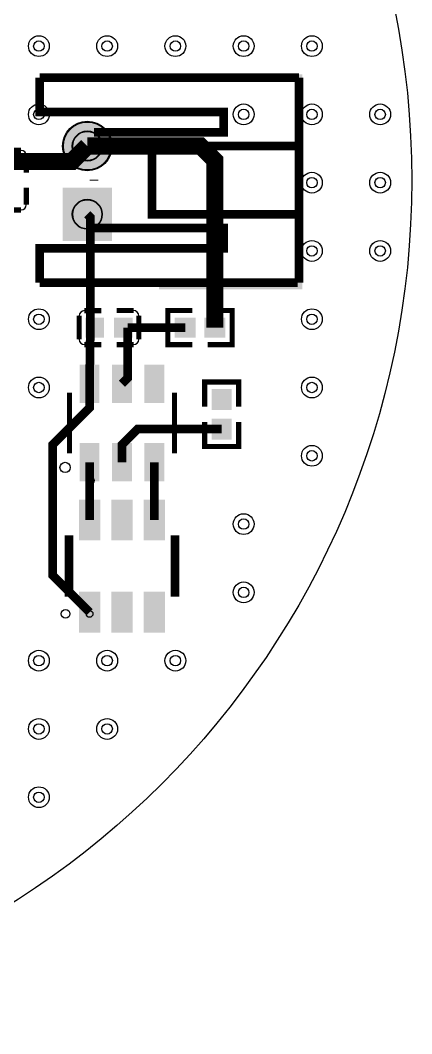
# Model space of a CAD drawing. Header units: millimetres. Extents: x -25 to 25, y -25 to 25.8.
# Drawn here: x 13.53 to 25, y -25 to 4.68 of the extents above; entities that cross this region are included whole.
import ezdxf

# ---------------------------------------------------------------- set-up
doc = ezdxf.new("R2010")
doc.units = ezdxf.units.MM
for name, color, linetype, true_color in [('BoardOutLine', 7, 'Continuous', 0xff00ff), ('BottomSilkLayer', 7, 'Continuous', 0x66cc33), ('BottomSolderMaskLayer', 7, 'Continuous', 0xaa00ff), ('Document', 7, 'Continuous', 0xffffff), ('Hole', 7, 'Continuous', 0x222222), ('Multi-Layer', 7, 'Continuous', 0xc0c0c0), ('TopLayer', 7, 'Continuous', 0xff0000), ('TopPasteMaskLayer', 7, 'Continuous', 0x808080), ('TopSilkLayer', 7, 'Continuous', 0xffcc00), ('TopSolderMaskLayer', 7, 'Continuous', 0x800080)]:
    doc.layers.add(name, color=color, linetype=linetype, true_color=true_color)

msp = doc.modelspace()

# ---------------------------------------------------------------- hatches: boundary and pattern name
at = {"layer": 'BottomSolderMaskLayer'}
for points in [[(14.769, 1, 1), (16.219, 1, 1)], [(16.218, -0.223), (16.218, -1.777), (14.77, -1.777), (14.77, -0.223)]]:
    msp.add_hatch(color=256, dxfattribs=at).paths.add_polyline_path(points)
at = {"layer": 'Document'}
msp.add_hatch(color=256, dxfattribs=at).paths.add_polyline_path([(21.794, -3.2), (17.594, -3.2), (17.594, -2.9), (21.594, -2.9), (21.594, 2.9), (17.694, 2.9), (17.694, 3.1), (21.794, 3.1), (21.794, -3.2)])
at = {"layer": 'Multi-Layer'}
for points in [[(14.794, 1, 1), (16.194, 1, 1)], [(16.194, -0.25), (16.194, -1.75), (14.794, -1.75), (14.794, -0.25)]]:
    msp.add_hatch(color=256, dxfattribs=at).paths.add_polyline_path(points)
at = {"layer": 'TopLayer'}
for points in [[(15.459, -4.048), (15.959, -4.048), (15.959, -4.588), (15.459, -4.588)], [(16.299, -4.048), (16.799, -4.048), (16.799, -4.588), (16.299, -4.588)], [(18.646, -4.588), (18.646, -4.048), (18.08, -4.048), (18.08, -4.588)], [(18.946, -4.588), (18.946, -4.048), (19.512, -4.048), (19.512, -4.588)], [(15.294, -5.427), (15.826, -5.427), (15.826, -6.499), (15.294, -6.499)], [(16.244, -5.427), (16.776, -5.427), (16.776, -6.499), (16.244, -6.499)], [(17.194, -5.427), (17.726, -5.427), (17.726, -6.499), (17.194, -6.499)], [(19.161, -6.708), (19.701, -6.708), (19.701, -6.142), (19.161, -6.142)], [(19.161, -7.008), (19.701, -7.008), (19.701, -7.574), (19.161, -7.574)], [(15.294, -7.725), (15.826, -7.725), (15.826, -8.797), (15.294, -8.797)], [(16.244, -7.725), (16.776, -7.725), (16.776, -8.797), (16.244, -8.797)], [(17.194, -7.725), (17.726, -7.725), (17.726, -8.797), (17.194, -8.797)], [(15.86, -9.403), (15.86, -10.503), (15.26, -10.503), (15.26, -9.403)], [(16.81, -9.403), (16.81, -10.503), (16.21, -10.503), (16.21, -9.403)], [(17.76, -9.403), (17.76, -10.503), (17.16, -10.503), (17.16, -9.403)], [(15.86, -12.103), (15.86, -13.203), (15.26, -13.203), (15.26, -12.103)], [(16.81, -12.103), (16.81, -13.203), (16.21, -13.203), (16.21, -12.103)], [(17.76, -12.103), (17.76, -13.203), (17.16, -13.203), (17.16, -12.103)]]:
    msp.add_hatch(color=256, dxfattribs=at).paths.add_polyline_path(points)
at = {"layer": 'TopPasteMaskLayer'}
for points in [[(15.459, -4.048), (15.959, -4.048), (15.959, -4.588), (15.459, -4.588)], [(16.299, -4.048), (16.799, -4.048), (16.799, -4.588), (16.299, -4.588)], [(18.661, -4.548), (18.661, -4.088), (18.621, -4.048), (18.12, -4.048), (18.08, -4.088), (18.08, -4.548), (18.12, -4.588), (18.621, -4.588)], [(18.931, -4.548), (18.931, -4.088), (18.971, -4.048), (19.472, -4.048), (19.512, -4.088), (19.512, -4.548), (19.472, -4.588), (18.971, -4.588)], [(15.294, -5.427), (15.826, -5.427), (15.826, -6.499), (15.294, -6.499)], [(16.244, -5.427), (16.776, -5.427), (16.776, -6.499), (16.244, -6.499)], [(17.194, -5.427), (17.726, -5.427), (17.726, -6.499), (17.194, -6.499)], [(19.201, -6.723), (19.661, -6.723), (19.701, -6.683), (19.701, -6.182), (19.661, -6.142), (19.201, -6.142), (19.161, -6.182), (19.161, -6.683)], [(19.201, -6.993), (19.661, -6.993), (19.701, -7.033), (19.701, -7.534), (19.661, -7.574), (19.201, -7.574), (19.161, -7.534), (19.161, -7.033)], [(15.294, -7.725), (15.826, -7.725), (15.826, -8.797), (15.294, -8.797)], [(16.244, -7.725), (16.776, -7.725), (16.776, -8.797), (16.244, -8.797)], [(17.194, -7.725), (17.726, -7.725), (17.726, -8.797), (17.194, -8.797)], [(15.86, -9.403), (15.86, -10.503), (15.26, -10.503), (15.26, -9.403)], [(16.81, -9.403), (16.81, -10.503), (16.21, -10.503), (16.21, -9.403)], [(17.76, -9.403), (17.76, -10.503), (17.16, -10.503), (17.16, -9.403)], [(15.86, -12.103), (15.86, -13.203), (15.26, -13.203), (15.26, -12.103)], [(16.81, -12.103), (16.81, -13.203), (16.21, -13.203), (16.21, -12.103)], [(17.76, -12.103), (17.76, -13.203), (17.16, -13.203), (17.16, -12.103)]]:
    msp.add_hatch(color=256, dxfattribs=at).paths.add_polyline_path(points)
at = {"layer": 'TopSolderMaskLayer'}
for points in [[(14.769, 1, 1), (16.219, 1, 1)], [(16.218, -0.223), (16.218, -1.777), (14.77, -1.777), (14.77, -0.223)], [(15.434, -4.023), (15.984, -4.023), (15.984, -4.613), (15.434, -4.613)], [(16.274, -4.023), (16.824, -4.023), (16.824, -4.613), (16.274, -4.613)], [(18.671, -4.613), (18.671, -4.023), (18.055, -4.023), (18.055, -4.613)], [(18.921, -4.613), (18.921, -4.023), (19.537, -4.023), (19.537, -4.613)], [(15.269, -5.402), (15.851, -5.402), (15.851, -6.524), (15.269, -6.524)], [(16.219, -5.402), (16.801, -5.402), (16.801, -6.524), (16.219, -6.524)], [(17.169, -5.402), (17.751, -5.402), (17.751, -6.524), (17.169, -6.524)], [(19.137, -6.735), (19.725, -6.735), (19.725, -6.116), (19.137, -6.116)], [(19.137, -6.981), (19.725, -6.981), (19.725, -7.6), (19.137, -7.6)], [(15.269, -7.7), (15.851, -7.7), (15.851, -8.823), (15.269, -8.823)], [(16.219, -7.7), (16.801, -7.7), (16.801, -8.823), (16.219, -8.823)], [(17.169, -7.7), (17.751, -7.7), (17.751, -8.823), (17.169, -8.823)], [(15.874, -9.356), (15.874, -10.55), (15.246, -10.55), (15.246, -9.356)], [(16.824, -9.356), (16.824, -10.55), (16.196, -10.55), (16.196, -9.356)], [(17.774, -9.356), (17.774, -10.55), (17.146, -10.55), (17.146, -9.356)], [(15.874, -12.056), (15.874, -13.25), (15.246, -13.25), (15.246, -12.056)], [(16.824, -12.056), (16.824, -13.25), (16.196, -13.25), (16.196, -12.056)], [(17.774, -12.056), (17.774, -13.25), (17.146, -13.25), (17.146, -12.056)]]:
    msp.add_hatch(color=256, dxfattribs=at).paths.add_polyline_path(points)

# ---------------------------------------------------------------- linework, layer by layer
at = {"layer": 'BoardOutLine'}
msp.add_circle((0, 0), 25, dxfattribs=at)
at = {"layer": 'BottomSilkLayer'}
msp.add_circle((0, 0), 25, dxfattribs=at)
at = {"layer": 'BottomSolderMaskLayer'}
for centre, radius in [((15.494, 1), 0.725), ((15.494, 1), 0.44), ((15.494, -1), 0.439)]:
    msp.add_circle(centre, radius, dxfattribs=at)
at = {"layer": 'Document'}
for centre in [(15.59, -8.792), (15.56, -12.703)]:
    msp.add_circle(centre, 0.1, dxfattribs=at)
at = {"layer": 'Hole'}
for centre in [(14.075, 3.927), (16.075, 3.927), (18.075, 3.927), (20.075, 3.927), (22.075, 3.927), (14.075, 1.927), (20.075, 1.927), (22.075, 1.927), (24.075, 1.927), (22.075, -0.073), (24.075, -0.073), (22.075, -2.073), (24.075, -2.073), (14.075, -4.073), (22.075, -4.073), (14.075, -6.073), (22.075, -6.073), (22.075, -8.073), (20.075, -10.073), (20.075, -12.073), (14.075, -14.073), (16.075, -14.073), (18.075, -14.073), (14.075, -16.073), (16.075, -16.073), (14.075, -18.073)]:
    msp.add_circle(centre, 0.153, dxfattribs=at)
at = {"layer": 'Multi-Layer'}
for centre, radius in [((14.075, 3.927), 0.305), ((16.075, 3.927), 0.305), ((18.075, 3.927), 0.305), ((20.075, 3.927), 0.305), ((22.075, 3.927), 0.305), ((14.075, 1.927), 0.305), ((20.075, 1.927), 0.305), ((22.075, 1.927), 0.305), ((24.075, 1.927), 0.305), ((15.494, 1), 0.7), ((15.494, 1), 0.425), ((22.075, -0.073), 0.305), ((24.075, -0.073), 0.305), ((15.494, -1), 0.425), ((22.075, -2.073), 0.305), ((24.075, -2.073), 0.305), ((14.075, -4.073), 0.305), ((22.075, -4.073), 0.305), ((14.075, -6.073), 0.305), ((22.075, -6.073), 0.305), ((22.075, -8.073), 0.305), ((20.075, -10.073), 0.305), ((20.075, -12.073), 0.305), ((14.075, -14.073), 0.305), ((16.075, -14.073), 0.305), ((18.075, -14.073), 0.305), ((14.075, -16.073), 0.305), ((16.075, -16.073), 0.305), ((14.075, -18.073), 0.305)]:
    msp.add_circle(centre, radius, dxfattribs=at)
at = {"layer": 'TopLayer'}
for points, const_width in [([(13.208, 0.546), (15.039, 0.546), (15.494, 1.001)], 0.5), ([(15.494, 1), (18.812, 1), (19.229, 0.583), (19.229, -4.318)], 0.5), ([(15.494, -1), (15.584, -1.09), (15.584, -4.318)], 0.254), ([(15.56, -5.964), (15.583, -4.318)], 0.254), ([(16.51, -5.963), (16.674, -5.799), (16.674, -4.318)], 0.254), ([(16.674, -4.318), (18.363, -4.318)], 0.254), ([(15.56, -12.653), (14.478, -11.571), (14.478, -7.747), (15.56, -6.665), (15.56, -5.963)], 0.254), ([(16.51, -8.26), (16.51, -7.747), (16.967, -7.29), (19.431, -7.29)], 0.254), ([(15.56, -9.953), (15.56, -8.261)], 0.254), ([(17.46, -9.953), (17.46, -8.261)], 0.254)]:
    msp.add_lwpolyline(points, dxfattribs=dict(at, const_width=const_width))
at = {"layer": 'TopSilkLayer'}
for points, const_width in [([(21.694, 3), (14.094, 3)], 0.254), ([(14.094, 3), (14.094, 2), (15.694, 2)], 0.254), ([(21.694, 3), (21.694, -3)], 0.254), ([(15.694, 2), (19.494, 2), (19.494, 1.4), (15.694, 1.4)], 0.254), ([(15.694, 2), (15.694, 1.981)], 0.254), ([(12.861, 0.874), (13.553, 0.874)], 0.152), ([(21.694, 1), (17.394, 1), (17.394, -1), (21.594, -1)], 0.254), ([(13.706, 0.721), (13.706, 0.221)], 0.152), ([(15.694, 0.019), (15.694, -0.019)], 0.254), ([(13.708, -0.221), (13.708, -0.721)], 0.152), ([(13.555, -0.874), (12.863, -0.874)], 0.152), ([(15.694, -1.4), (19.494, -1.4), (19.494, -2), (15.694, -2)], 0.254), ([(14.094, -3), (14.094, -2), (15.694, -2)], 0.254), ([(15.694, -1.981), (15.694, -2)], 0.254), ([(14.094, -3), (21.653, -3)], 0.254), ([(15.408, -3.82), (15.908, -3.82)], 0.152), ([(16.35, -3.818), (16.85, -3.818)], 0.152), ([(18.57, -4.817), (17.852, -4.817), (17.852, -3.819), (18.57, -3.819)], 0.152), ([(19.022, -4.817), (19.74, -4.817), (19.74, -3.819), (19.022, -3.819)], 0.152), ([(15.255, -4.665), (15.255, -3.973)], 0.152), ([(17.003, -3.971), (17.003, -4.663)], 0.152), ([(15.908, -4.818), (15.408, -4.818)], 0.152), ([(16.85, -4.816), (16.35, -4.816)], 0.152), ([(18.932, -6.632), (18.932, -5.914), (19.93, -5.914), (19.93, -6.632)], 0.152), ([(14.971, -8.001), (14.971, -6.223)], 0.152), ([(18.049, -8.001), (18.049, -6.223)], 0.152), ([(18.932, -7.084), (18.932, -7.802), (19.93, -7.802), (19.93, -7.084)], 0.152), ([(14.96, -10.403), (14.96, -12.203)], 0.254), ([(18.06, -10.403), (18.06, -12.203)], 0.254)]:
    msp.add_lwpolyline(points, dxfattribs=dict(at, const_width=const_width))
for centre, radius in [((0, 0), 25), ((14.842, -8.414), 0.15), ((14.859, -12.7), 0.127)]:
    msp.add_circle(centre, radius, dxfattribs=at)
for centre, start, end in [((13.553, 0.721), 0, 90), ((13.555, -0.721), 270, 0), ((15.408, -3.973), 90, 180), ((16.85, -3.971), 0, 90), ((15.408, -4.665), 180, 270), ((16.85, -4.663), 270, 0)]:
    msp.add_arc(centre, 0.152, start, end, dxfattribs=at)
at = {"layer": 'TopSolderMaskLayer'}
for centre, radius in [((15.494, 1), 0.725), ((15.494, 1), 0.44), ((15.494, -1), 0.439)]:
    msp.add_circle(centre, radius, dxfattribs=at)

doc.saveas('drawing.dxf')
